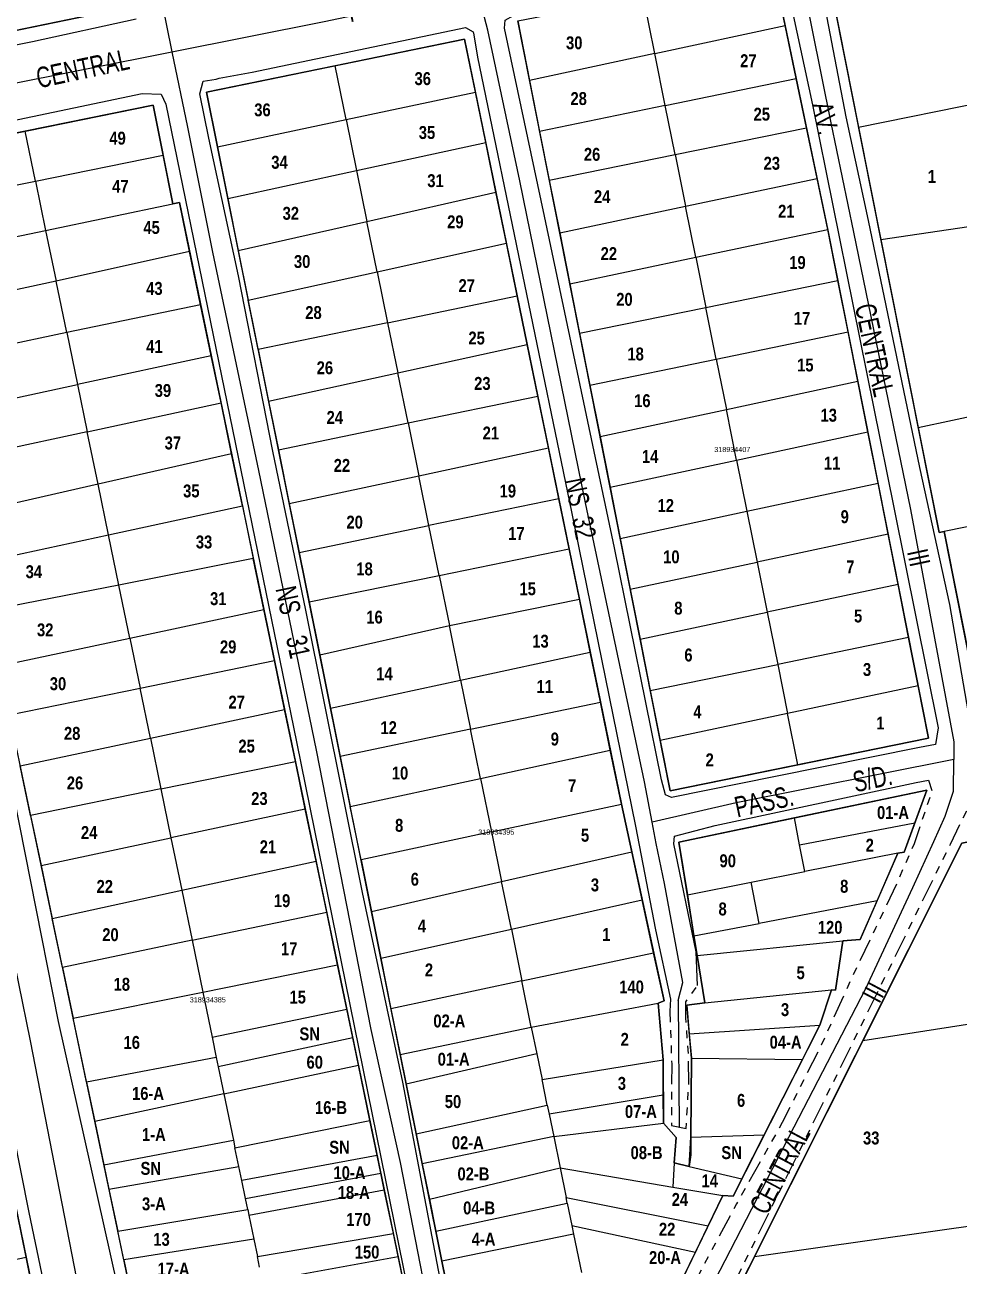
# Model space of a CAD drawing. Extents: x 205316 to 208372, y 4848714 to 4853250.
# Drawn here: x 207483.1 to 207664.4, y 4852799.7 to 4853040.5 of the extents above; entities that cross this region are included whole.
import ezdxf
from ezdxf.enums import TextEntityAlignment as Align

# ---------------------------------------------------------------- set-up
doc = ezdxf.new("R2010")
doc.units = 0
doc.header["$LTSCALE"] = 1.5
doc.header["$MEASUREMENT"] = 0
doc.linetypes.add('TRACO_25', pattern=[8, 3, -1, 1, -1, 1, -1])
for name, color, linetype in [('CD-MALHA-LOTES', 40, 'CONTINUOUS'), ('CD_TXT_QUADRA', 7, 'CONTINUOUS'), ('RU-QUADRAS', 6, 'CONTINUOUS'), ('SV-EIXO-RUA-N-PAV', 6, 'CONTINUOUS'), ('SV-EIXO-RUA-PAV', 20, 'CONTINUOUS'), ('SV-RUA-NAO-PAV-S-GUIA-C-GUIA', 7, 'CONTINUOUS'), ('SV-RUA-PAVIM-S-GUIA-C-GUIA', 7, 'CONTINUOUS'), ('SV-TXT-RUA-N-PAV-S-GUIA-C-GUIA', 7, 'CONTINUOUS'), ('SV-TXT-RUA-PAV-S-GUIA-C-GUIA', 7, 'CONTINUOUS'), ('Th_NmrPort', 7, 'CONTINUOUS')]:
    doc.layers.add(name, color=color, linetype=linetype)
doc.styles.add('ARIAL', font='arial.ttf')
doc.styles.add('ROMANS', font='arial.ttf', dxfattribs={"height": 0.2})
doc.styles.get("Standard").update_dxf_attribs({"font": 'swisscbo.ttf'})

msp = doc.modelspace()

# ---------------------------------------------------------------- linework, layer by layer
at = {"layer": 'CD-MALHA-LOTES', "linetype": 'Continuous'}
for p, q in [((207636.54, 4853062.55), (207644.86, 4853020.65)), ((207605.32, 4853034.95), (207603.09, 4853046.02)), ((207480.09, 4853039.16), (207504.57, 4853044.2)), ((207578.74, 4853041.28), (207581.02, 4853029.74)), ((207605.32, 4853034.95), (207630.62, 4853040.37)), ((207632.77, 4853030.1), (207630.62, 4853040.37)), ((207605.32, 4853034.95), (207581.02, 4853029.74)), ((207607.35, 4853024.85), (207605.32, 4853034.95)), ((207543.31, 4853032.58), (207518.34, 4853027.43)), ((207545.44, 4853022.13), (207543.31, 4853032.58)), ((207644.86, 4853020.65), (207703.55, 4853032.61)), ((207581.02, 4853029.74), (207582.99, 4853019.82)), ((207607.35, 4853024.85), (207632.77, 4853030.1)), ((207634.76, 4853020.54), (207632.77, 4853030.1)), ((207518.34, 4853027.43), (207520.47, 4853016.83)), ((207545.44, 4853022.13), (207570.54, 4853027.45)), ((207572.54, 4853017.69), (207570.54, 4853027.45)), ((207607.35, 4853024.85), (207582.99, 4853019.82)), ((207609.26, 4853015.36), (207607.35, 4853024.85)), ((207520.47, 4853016.83), (207545.44, 4853022.13)), ((207545.44, 4853022.13), (207547.46, 4853012.25)), ((207483.17, 4853019.87), (207458.71, 4853014.89)), ((207485.17, 4853010.2), (207483.17, 4853019.87)), ((207582.99, 4853019.82), (207584.86, 4853010.39)), ((207609.26, 4853015.36), (207634.76, 4853020.54)), ((207636.83, 4853010.68), (207634.76, 4853020.54)), ((207644.86, 4853020.65), (207649.19, 4852998.86)), ((207520.47, 4853016.83), (207522.49, 4853006.84)), ((207547.46, 4853012.25), (207572.54, 4853017.69)), ((207574.52, 4853008.04), (207572.54, 4853017.69)), ((207485.17, 4853010.2), (207509.92, 4853015.24)), ((207511.81, 4853005.76), (207509.92, 4853015.24)), ((207584.86, 4853010.39), (207609.26, 4853015.36)), ((207609.26, 4853015.36), (207611.29, 4853005.31)), ((207522.49, 4853006.84), (207547.46, 4853012.25)), ((207547.46, 4853012.25), (207549.47, 4853002.37)), ((207460.13, 4853005.1), (207485.17, 4853010.2)), ((207485.17, 4853010.2), (207487.14, 4853000.62)), ((207584.86, 4853010.39), (207586.88, 4853000.17)), ((207611.29, 4853005.31), (207636.83, 4853010.68)), ((207638.88, 4853000.84), (207636.83, 4853010.68)), ((207649.19, 4852998.86), (207730.35, 4853010.95)), ((207522.49, 4853006.84), (207524.52, 4852996.73)), ((207549.47, 4853002.37), (207574.52, 4853008.04)), ((207576.54, 4852998.17), (207574.52, 4853008.04)), ((207487.14, 4853000.62), (207511.81, 4853005.76)), ((207586.88, 4853000.17), (207611.29, 4853005.31)), ((207613.27, 4852995.43), (207611.29, 4853005.31)), ((207524.52, 4852996.73), (207549.47, 4853002.37)), ((207551.46, 4852992.61), (207549.47, 4853002.37)), ((207461.56, 4852995.28), (207487.14, 4853000.62)), ((207487.14, 4853000.62), (207489.17, 4852990.81)), ((207586.88, 4853000.17), (207588.84, 4852990.26)), ((207613.27, 4852995.43), (207638.88, 4853000.84)), ((207640.86, 4852990.89), (207638.88, 4853000.84)), ((207551.46, 4852992.61), (207576.54, 4852998.17)), ((207578.63, 4852987.96), (207576.54, 4852998.17)), ((207649.19, 4852998.86), (207656.44, 4852962.37)), ((207515.08, 4852996.53), (207489.17, 4852990.81)), ((207517.22, 4852986.22), (207515.08, 4852996.53)), ((207524.52, 4852996.73), (207526.47, 4852987.07)), ((207588.84, 4852990.26), (207613.27, 4852995.43)), ((207613.27, 4852995.43), (207615.23, 4852985.68)), ((207526.47, 4852987.07), (207551.46, 4852992.61)), ((207551.46, 4852992.61), (207553.48, 4852982.73)), ((207489.17, 4852990.81), (207463.66, 4852985.18)), ((207491.23, 4852980.81), (207489.17, 4852990.81)), ((207588.84, 4852990.26), (207590.74, 4852980.7)), ((207615.23, 4852985.68), (207640.86, 4852990.89)), ((207642.82, 4852980.98), (207640.86, 4852990.89)), ((207553.48, 4852982.73), (207578.63, 4852987.96)), ((207580.57, 4852978.49), (207578.63, 4852987.96)), ((207517.22, 4852986.22), (207491.23, 4852980.81)), ((207519.27, 4852976.32), (207517.22, 4852986.22)), ((207528.39, 4852977.52), (207526.47, 4852987.07)), ((207590.74, 4852980.7), (207615.23, 4852985.68)), ((207617.25, 4852975.67), (207615.23, 4852985.68)), ((207553.48, 4852982.73), (207528.39, 4852977.52)), ((207553.48, 4852982.73), (207555.47, 4852972.98)), ((207656.44, 4852962.37), (207753.11, 4852983.42)), ((207491.23, 4852980.81), (207465.7, 4852975.49)), ((207491.23, 4852980.81), (207493.32, 4852970.72)), ((207590.74, 4852980.7), (207592.74, 4852970.58)), ((207617.25, 4852975.67), (207642.82, 4852980.98)), ((207644.72, 4852971.39), (207642.82, 4852980.98)), ((207555.47, 4852972.98), (207580.57, 4852978.49)), ((207582.62, 4852968.5), (207580.57, 4852978.49)), ((207519.27, 4852976.32), (207493.32, 4852970.72)), ((207521.17, 4852967.19), (207519.27, 4852976.32)), ((207528.39, 4852977.52), (207530.41, 4852967.48)), ((207592.74, 4852970.58), (207617.25, 4852975.67)), ((207617.25, 4852975.67), (207619.21, 4852965.92)), ((207467.85, 4852965.21), (207493.32, 4852970.72)), ((207493.32, 4852970.72), (207495.21, 4852961.56)), ((207530.41, 4852967.48), (207555.47, 4852972.98)), ((207557.45, 4852963.28), (207555.47, 4852972.98)), ((207619.21, 4852965.92), (207644.72, 4852971.39)), ((207646.67, 4852961.56), (207644.72, 4852971.39)), ((207557.45, 4852963.28), (207582.62, 4852968.5)), ((207584.68, 4852958.46), (207582.62, 4852968.5)), ((207592.74, 4852970.58), (207594.7, 4852960.68)), ((207798.35, 4852970.25), (207661.5, 4852942.25)), ((207495.21, 4852961.56), (207521.17, 4852967.19)), ((207523.22, 4852957.31), (207521.17, 4852967.19)), ((207530.41, 4852967.48), (207532.31, 4852958.07)), ((207594.7, 4852960.68), (207619.21, 4852965.92)), ((207621.19, 4852956.08), (207619.21, 4852965.92)), ((207495.21, 4852961.56), (207469.78, 4852956.04)), ((207497.31, 4852951.38), (207495.21, 4852961.56)), ((207532.31, 4852958.07), (207557.45, 4852963.28)), ((207557.45, 4852963.28), (207559.54, 4852953.05)), ((207621.19, 4852956.08), (207646.67, 4852961.56)), ((207648.64, 4852951.61), (207646.67, 4852961.56)), ((207594.7, 4852960.68), (207596.66, 4852950.81)), ((207523.22, 4852957.31), (207497.31, 4852951.38)), ((207525.32, 4852947.19), (207523.22, 4852957.31)), ((207532.31, 4852958.07), (207534.41, 4852947.64)), ((207559.54, 4852953.05), (207584.68, 4852958.46)), ((207586.7, 4852948.58), (207584.68, 4852958.46)), ((207596.66, 4852950.81), (207621.19, 4852956.08)), ((207621.19, 4852956.08), (207623.19, 4852946.14)), ((207497.31, 4852951.38), (207471.97, 4852945.59)), ((207499.33, 4852941.58), (207497.31, 4852951.38)), ((207534.41, 4852947.64), (207559.54, 4852953.05)), ((207561.52, 4852943.37), (207559.54, 4852953.05)), ((207623.19, 4852946.14), (207648.64, 4852951.61)), ((207650.6, 4852941.7), (207648.64, 4852951.61)), ((207596.66, 4852950.81), (207598.63, 4852940.86)), ((207499.33, 4852941.58), (207525.32, 4852947.19)), ((207525.32, 4852947.19), (207527.44, 4852936.97)), ((207534.41, 4852947.64), (207536.32, 4852938.15)), ((207586.7, 4852948.58), (207561.52, 4852943.37)), ((207588.7, 4852938.83), (207586.7, 4852948.58)), ((207598.63, 4852940.86), (207623.19, 4852946.14)), ((207623.19, 4852946.14), (207625.17, 4852936.29)), ((207536.32, 4852938.15), (207561.52, 4852943.37)), ((207563.49, 4852933.69), (207561.52, 4852943.37)), ((207661.5, 4852942.25), (207673.11, 4852883.42)), ((207473.96, 4852936.11), (207499.33, 4852941.58)), ((207501.34, 4852931.83), (207499.33, 4852941.58)), ((207598.63, 4852940.86), (207600.57, 4852931.05)), ((207650.6, 4852941.7), (207625.17, 4852936.29)), ((207652.54, 4852931.92), (207650.6, 4852941.7)), ((207527.44, 4852936.97), (207501.34, 4852931.83)), ((207529.49, 4852927.07), (207527.44, 4852936.97)), ((207536.32, 4852938.15), (207538.26, 4852928.55)), ((207563.49, 4852933.69), (207588.7, 4852938.83)), ((207590.7, 4852929.09), (207588.7, 4852938.83)), ((207600.57, 4852931.05), (207625.17, 4852936.29)), ((207625.17, 4852936.29), (207627.13, 4852926.54)), ((207538.26, 4852928.55), (207563.49, 4852933.69)), ((207563.49, 4852933.69), (207565.48, 4852923.97)), ((207501.34, 4852931.83), (207475.91, 4852926.82)), ((207503.47, 4852921.53), (207501.34, 4852931.83)), ((207600.57, 4852931.05), (207602.5, 4852921.32)), ((207652.54, 4852931.92), (207627.13, 4852926.54)), ((207654.58, 4852921.63), (207652.54, 4852931.92)), ((207538.26, 4852928.55), (207540.32, 4852918.32)), ((207565.48, 4852923.97), (207590.7, 4852929.09)), ((207592.81, 4852918.78), (207590.7, 4852929.09)), ((207503.47, 4852921.53), (207529.49, 4852927.07)), ((207531.55, 4852917.17), (207529.49, 4852927.07)), ((207602.5, 4852921.32), (207627.13, 4852926.54)), ((207627.13, 4852926.54), (207629.17, 4852916.44)), ((207540.32, 4852918.32), (207565.48, 4852923.97)), ((207567.64, 4852913.38), (207565.48, 4852923.97)), ((207478.15, 4852916.14), (207503.47, 4852921.53)), ((207503.47, 4852921.53), (207505.47, 4852911.83)), ((207602.5, 4852921.32), (207604.46, 4852911.4)), ((207654.58, 4852921.63), (207629.17, 4852916.44)), ((207656.44, 4852912.25), (207654.58, 4852921.63)), ((207540.32, 4852918.32), (207542.4, 4852907.96)), ((207567.64, 4852913.38), (207592.81, 4852918.78)), ((207594.79, 4852909.09), (207592.81, 4852918.78)), ((207505.47, 4852911.83), (207531.55, 4852917.17)), ((207533.52, 4852907.69), (207531.55, 4852917.17)), ((207604.46, 4852911.4), (207629.17, 4852916.44)), ((207629.17, 4852916.44), (207631.09, 4852906.89)), ((207542.4, 4852907.96), (207567.64, 4852913.38)), ((207567.64, 4852913.38), (207569.58, 4852903.84)), ((207480.14, 4852906.65), (207505.47, 4852911.83)), ((207507.47, 4852902.14), (207505.47, 4852911.83)), ((207604.46, 4852911.4), (207606.39, 4852901.67)), ((207656.44, 4852912.25), (207631.09, 4852906.89)), ((207658.45, 4852902.1), (207656.44, 4852912.25)), ((207569.58, 4852903.84), (207594.79, 4852909.09)), ((207596.7, 4852899.79), (207594.79, 4852909.09)), ((207507.47, 4852902.14), (207533.52, 4852907.69)), ((207535.61, 4852897.58), (207533.52, 4852907.69)), ((207542.4, 4852907.96), (207544.29, 4852898.58)), ((207631.09, 4852906.89), (207606.39, 4852901.67)), ((207633.09, 4852896.95), (207631.09, 4852906.89)), ((207569.58, 4852903.84), (207544.29, 4852898.58)), ((207571.53, 4852894.33), (207569.58, 4852903.84)), ((207482.21, 4852896.75), (207507.47, 4852902.14)), ((207507.47, 4852902.14), (207509.51, 4852892.27)), ((207633.09, 4852896.95), (207658.45, 4852902.1)), ((207544.29, 4852898.58), (207546.25, 4852888.84)), ((207571.53, 4852894.33), (207596.7, 4852899.79)), ((207598.84, 4852889.32), (207596.7, 4852899.79)), ((207484.23, 4852887.13), (207482.21, 4852896.75)), ((207509.51, 4852892.27), (207535.61, 4852897.58)), ((207537.53, 4852888.36), (207535.61, 4852897.58)), ((207546.25, 4852888.84), (207571.53, 4852894.33)), ((207571.53, 4852894.33), (207573.65, 4852883.93)), ((207509.51, 4852892.27), (207484.23, 4852887.13)), ((207509.51, 4852892.27), (207511.46, 4852882.8)), ((207548.34, 4852878.51), (207546.25, 4852888.84)), ((207573.65, 4852883.93), (207598.84, 4852889.32)), ((207600.85, 4852880.1), (207598.84, 4852889.32)), ((207484.23, 4852887.13), (207486.27, 4852877.43)), ((207537.53, 4852888.36), (207511.46, 4852882.8)), ((207539.62, 4852878.28), (207537.53, 4852888.36)), ((207633.43, 4852881.46), (207632.44, 4852886.64)), ((207633.43, 4852881.46), (207655.78, 4852885.7)), ((207486.27, 4852877.43), (207511.46, 4852882.8)), ((207511.46, 4852882.8), (207513.56, 4852872.62)), ((207573.65, 4852883.93), (207548.34, 4852878.51)), ((207573.65, 4852883.93), (207575.61, 4852874.3)), ((207575.61, 4852874.3), (207600.85, 4852880.1)), ((207602.88, 4852870.74), (207600.85, 4852880.1)), ((207634.43, 4852876.23), (207633.43, 4852881.46)), ((207652.47, 4852879.8), (207634.43, 4852876.23)), ((207648.44, 4852870.6), (207652.47, 4852879.8)), ((207486.27, 4852877.43), (207488.42, 4852867.16)), ((207513.56, 4852872.62), (207539.62, 4852878.28)), ((207541.67, 4852868.4), (207539.62, 4852878.28)), ((207548.34, 4852878.51), (207550.35, 4852868.49)), ((207624.01, 4852874.16), (207634.43, 4852876.23)), ((207488.42, 4852867.16), (207513.56, 4852872.62)), ((207513.56, 4852872.62), (207515.57, 4852862.92)), ((207550.35, 4852868.49), (207575.61, 4852874.3)), ((207577.5, 4852865.08), (207575.61, 4852874.3)), ((207611.65, 4852871.71), (207624.01, 4852874.16)), ((207625.55, 4852866.18), (207624.01, 4852874.16)), ((207577.5, 4852865.08), (207602.88, 4852870.74)), ((207605.1, 4852860.51), (207602.88, 4852870.74)), ((207611.65, 4852871.71), (207612.93, 4852863.75)), ((207648.44, 4852870.6), (207625.55, 4852866.18)), ((207645.15, 4852863.09), (207648.44, 4852870.6)), ((207490.42, 4852857.63), (207488.42, 4852867.16)), ((207515.57, 4852862.92), (207541.67, 4852868.4)), ((207543.8, 4852858.15), (207541.67, 4852868.4)), ((207550.35, 4852868.49), (207552.18, 4852859.43)), ((207552.18, 4852859.43), (207577.5, 4852865.08)), ((207577.5, 4852865.08), (207579.54, 4852855.05)), ((207612.93, 4852863.75), (207625.55, 4852866.18)), ((207515.57, 4852862.92), (207490.42, 4852857.63)), ((207515.57, 4852862.92), (207517.64, 4852852.88)), ((207612.93, 4852863.75), (207613.54, 4852859.97)), ((207613.54, 4852859.97), (207641.79, 4852862.79)), ((207641.79, 4852862.79), (207645.15, 4852863.09)), ((207579.54, 4852855.05), (207605.1, 4852860.51)), ((207613.54, 4852859.97), (207615.02, 4852850.76)), ((207490.42, 4852857.63), (207492.48, 4852847.81)), ((207517.64, 4852852.88), (207543.8, 4852858.15)), ((207545.58, 4852849.57), (207543.8, 4852858.15)), ((207552.18, 4852859.43), (207554.15, 4852849.64)), ((207579.54, 4852855.05), (207554.15, 4852849.64)), ((207581.37, 4852846.09), (207579.54, 4852855.05)), ((207731.15, 4852856.71), (207645.72, 4852843.44)), ((207492.48, 4852847.81), (207517.64, 4852852.88)), ((207517.64, 4852852.88), (207519.45, 4852844.1)), ((207615.02, 4852850.76), (207639.6, 4852853.28)), ((207637.35, 4852846.42), (207639.6, 4852853.28)), ((207581.37, 4852846.09), (207606.01, 4852850.74)), ((207606.94, 4852839.71), (207606.01, 4852850.74)), ((207519.45, 4852844.1), (207545.58, 4852849.57)), ((207546.73, 4852844.02), (207545.58, 4852849.57)), ((207554.15, 4852849.64), (207555.94, 4852840.77)), ((207495.08, 4852835.4), (207492.48, 4852847.81)), ((207555.94, 4852840.77), (207581.37, 4852846.09)), ((207581.37, 4852846.09), (207582.44, 4852840.86)), ((207612.01, 4852844.77), (207637.35, 4852846.42)), ((207634, 4852839.81), (207637.35, 4852846.42)), ((207519.45, 4852844.1), (207520.26, 4852840.19)), ((207546.73, 4852844.02), (207520.63, 4852838.38)), ((207547.83, 4852838.7), (207546.73, 4852844.02)), ((207612.01, 4852844.77), (207612.42, 4852840.03)), ((207645.72, 4852843.44), (207624.7, 4852801.55)), ((207555.94, 4852840.77), (207557.1, 4852834.99)), ((207582.44, 4852840.86), (207557.1, 4852834.99)), ((207582.44, 4852840.86), (207583.45, 4852835.91)), ((207520.26, 4852840.19), (207495.08, 4852835.4)), ((207520.26, 4852840.19), (207520.63, 4852838.38)), ((207520.63, 4852838.38), (207521.72, 4852833.12)), ((207521.72, 4852833.12), (207547.83, 4852838.7)), ((207550.06, 4852827.95), (207547.83, 4852838.7)), ((207583.45, 4852835.91), (207606.94, 4852839.71)), ((207606.97, 4852832.88), (207606.94, 4852839.71)), ((207612.42, 4852840.03), (207612.33, 4852824.74)), ((207612.42, 4852840.03), (207634, 4852839.81)), ((207626.57, 4852825.16), (207634, 4852839.81)), ((207584.47, 4852830.94), (207583.45, 4852835.91)), ((207495.08, 4852835.4), (207496.68, 4852827.76)), ((207557.1, 4852834.99), (207559.04, 4852825.37)), ((207521.72, 4852833.12), (207496.68, 4852827.76)), ((207521.72, 4852833.12), (207523.58, 4852824.11)), ((207606.97, 4852832.88), (207584.83, 4852829.16)), ((207606.99, 4852827.43), (207606.97, 4852832.88)), ((207559.04, 4852825.37), (207584.47, 4852830.94)), ((207584.47, 4852830.94), (207584.83, 4852829.16)), ((207584.83, 4852829.16), (207585.71, 4852824.86)), ((207496.68, 4852827.76), (207498.44, 4852819.38)), ((207523.87, 4852822.68), (207550.06, 4852827.95)), ((207551.48, 4852821.15), (207550.06, 4852827.95)), ((207585.71, 4852824.86), (207606.99, 4852827.43)), ((207498.44, 4852819.38), (207523.58, 4852824.11)), ((207523.58, 4852824.11), (207523.87, 4852822.68)), ((207559.04, 4852825.37), (207560.22, 4852819.53)), ((207585.71, 4852824.86), (207560.22, 4852819.53)), ((207585.71, 4852824.86), (207586.95, 4852818.77)), ((207612.33, 4852824.74), (207626.57, 4852825.16)), ((207622.24, 4852816.61), (207626.57, 4852825.16)), ((207524.63, 4852819.01), (207523.87, 4852822.68)), ((207498.44, 4852819.38), (207499.44, 4852814.61)), ((207499.44, 4852814.61), (207524.63, 4852819.01)), ((207525.19, 4852816.32), (207524.63, 4852819.01)), ((207551.48, 4852821.15), (207525.19, 4852816.32)), ((207552.19, 4852817.73), (207551.48, 4852821.15)), ((207560.22, 4852819.53), (207561.59, 4852812.72)), ((207609.08, 4852819.76), (207608.84, 4852815.05)), ((207612.02, 4852819.06), (207609.08, 4852819.76)), ((207612.02, 4852819.06), (207622.24, 4852816.61)), ((207525.92, 4852812.79), (207552.19, 4852817.73)), ((207552.85, 4852814.51), (207552.19, 4852817.73)), ((207561.59, 4852812.72), (207586.95, 4852818.77)), ((207586.95, 4852818.77), (207608.84, 4852815.05)), ((207586.95, 4852818.77), (207588.13, 4852812.99)), ((207499.44, 4852814.61), (207501.15, 4852806.48)), ((207525.92, 4852812.79), (207525.19, 4852816.32)), ((207526.57, 4852809.61), (207552.85, 4852814.51)), ((207554.62, 4852806), (207552.85, 4852814.51)), ((207608.84, 4852815.05), (207618.55, 4852813.4)), ((207624.7, 4852801.55), (207715.44, 4852814.46)), ((207526.35, 4852810.7), (207525.92, 4852812.79)), ((207561.59, 4852812.72), (207562.84, 4852806.5)), ((207562.84, 4852806.5), (207588.35, 4852811.91)), ((207588.13, 4852812.99), (207615.7, 4852807.53)), ((207588.35, 4852811.91), (207588.13, 4852812.99)), ((207588.35, 4852811.91), (207589.23, 4852807.59)), ((207615.7, 4852807.53), (207618.55, 4852813.4)), ((207483.36, 4852801.43), (207481.6, 4852810.03)), ((207501.15, 4852806.48), (207526.35, 4852810.7)), ((207526.35, 4852810.7), (207526.57, 4852809.61)), ((207526.57, 4852809.61), (207527.54, 4852804.9)), ((207589.23, 4852807.59), (207613.23, 4852802.44)), ((207589.23, 4852807.59), (207589.58, 4852805.88)), ((207613.23, 4852802.44), (207615.7, 4852807.53)), ((207502.31, 4852800.94), (207501.15, 4852806.48)), ((207527.54, 4852804.9), (207502.31, 4852800.94)), ((207527.54, 4852804.9), (207528.23, 4852801.56)), ((207528.23, 4852801.56), (207554.62, 4852806)), ((207555.53, 4852801.6), (207554.62, 4852806)), ((207562.84, 4852806.5), (207564.02, 4852800.66)), ((207589.58, 4852805.88), (207564.02, 4852800.66)), ((207589.58, 4852805.88), (207591.09, 4852798.49)), ((207609.81, 4852795.39), (207613.23, 4852802.44)), ((207458.57, 4852796.29), (207483.36, 4852801.43)), ((207488.98, 4852774.03), (207483.36, 4852801.43)), ((207502.31, 4852800.94), (207503.56, 4852794.96)), ((207528.66, 4852799.49), (207528.23, 4852801.56)), ((207529.21, 4852796.81), (207555.53, 4852801.6)), ((207556.37, 4852797.58), (207555.53, 4852801.6)), ((207564.02, 4852800.66), (207565.63, 4852792.64)), ((207624.7, 4852801.55), (207610.78, 4852773.79))]:
    msp.add_line(p, q, dxfattribs=at)
at = {"layer": 'CD-MALHA-LOTES', "linetype": 'Continuous', "flags": 128}
for points in [[(207630.62, 4853040.37), (207628.41, 4853050.94), (207603.09, 4853046.02)], [(207570.54, 4853027.45), (207568.43, 4853037.76), (207543.31, 4853032.58)], [(207509.92, 4853015.24), (207507.99, 4853024.92), (207483.17, 4853019.87)], [(207515.08, 4852996.53), (207513.1, 4853006.07), (207511.81, 4853005.76)], [(207656.44, 4852962.37), (207660.48, 4852942.04), (207661.5, 4852942.25)], [(207606.39, 4852901.67), (207608.32, 4852891.92), (207633.09, 4852896.95)], [(207655.78, 4852885.7), (207658.09, 4852892.03), (207632.44, 4852886.64)], [(207632.44, 4852886.64), (207610.01, 4852881.93), (207611.65, 4852871.71)], [(207652.47, 4852879.8), (207653.71, 4852880.02), (207655.78, 4852885.7)], [(207673.11, 4852883.42), (207664.92, 4852881.73), (207645.72, 4852843.44)], [(207639.6, 4852853.28), (207640.37, 4852853.21), (207641.79, 4852862.79)], [(207606.01, 4852850.74), (207607.13, 4852851.15), (207605.1, 4852860.51)], [(207615.02, 4852850.76), (207611.53, 4852850.35), (207612.01, 4852844.77)], [(207609.08, 4852819.76), (207609.5, 4852824.64), (207606.99, 4852827.43)], [(207612.33, 4852824.74), (207612.3, 4852821.29), (207612.02, 4852819.06)], [(207618.55, 4852813.4), (207620.54, 4852813.25), (207622.24, 4852816.61)]]:
    msp.add_lwpolyline(points, dxfattribs=at)
at = {"layer": 'RU-QUADRAS', "linetype": 'Continuous'}
for points in [[(207434.79, 4853134.08), (207483.46, 4853143.6), (207504.57, 4853044.2), (207455.22, 4853034.03)], [(207578.74, 4853041.28), (207628.41, 4853050.94), (207638.91, 4853000.71), (207658.45, 4852902.1), (207608.32, 4852891.92)], [(207458.71, 4853014.89), (207507.99, 4853024.92), (207511.81, 4853005.76), (207513.1, 4853006.07), (207571.67, 4852723.84), (207520.62, 4852713.64), (207461.59, 4852995.07)], [(207390.75, 4853001.78), (207440.32, 4853011.43), (207523.23, 4852606.89), (207474.02, 4852596.76)]]:
    msp.add_lwpolyline(points, close=True, dxfattribs=at)
for points in [[(207582.41, 4852717.23), (207664.92, 4852881.73), (207673.11, 4852883.42), (207661.5, 4852942.25), (207660.48, 4852942.04), (207636.54, 4853062.55)], [(207577.14, 4852735.51), (207518.34, 4853027.43), (207568.43, 4853037.76), (207598.84, 4852889.32), (207607.13, 4852851.15), (207606.01, 4852850.74), (207606.94, 4852839.71), (207606.99, 4852827.43), (207609.5, 4852824.64), (207609.08, 4852819.76), (207612.02, 4852819.06), (207612.33, 4852824.74), (207612.42, 4852840.03), (207611.53, 4852850.35), (207615.02, 4852850.76), (207610.01, 4852881.93), (207658.09, 4852892.03), (207653.71, 4852880.02), (207652.47, 4852879.8), (207645.15, 4852863.09), (207641.79, 4852862.79), (207640.37, 4852853.21), (207639.6, 4852853.28), (207637.36, 4852846.44), (207620.54, 4852813.25), (207618.55, 4852813.4), (207600.46, 4852776.14)]]:
    msp.add_lwpolyline(points, dxfattribs=at)
at = {"layer": 'SV-EIXO-RUA-N-PAV', "flags": 128}
for points in [[(207511.98, 4852707.25), (207520.18, 4852709.15), (207534.65, 4852712.02), (207544.56, 4852713.88), (207568.53, 4852718.24), (207575.64, 4852719.87), (207578.18, 4852724.02), (207581.59, 4852729.97), (207587.24, 4852739.4), (207601.46, 4852766.11), (207613.85, 4852790.89), (207632.34, 4852826.74), (207646.25, 4852853.56), (207655.39, 4852873.16), (207659.45, 4852882.1), (207661.69, 4852886.97), (207663.31, 4852891.85), (207663.37, 4852898)], [(207609.89, 4852851.23), (207610.06, 4852826.64)]]:
    msp.add_lwpolyline(points, dxfattribs=at)
at = {"layer": 'SV-EIXO-RUA-PAV', "flags": 128}
for points in [[(207511.98, 4852707.25), (207508.9, 4852720.7), (207497.94, 4852772.99), (207484.24, 4852843.43), (207461.52, 4852954.63), (207447.54, 4853022.12), (207445.77, 4853030.1), (207434.35, 4853087.29), (207426.82, 4853124.81)], [(207496.46, 4853106.13), (207503.31, 4853076.56), (207509.49, 4853045.89), (207511.62, 4853035.3), (207514.69, 4853020.68), (207519.52, 4852996.42), (207528.43, 4852954.06), (207539.61, 4852899.83), (207550.23, 4852845.6), (207555.94, 4852819.8), (207564.16, 4852777.67), (207569.66, 4852750.66), (207574.45, 4852727.52), (207575.64, 4852719.87)], [(207609.89, 4852851.23), (207610.74, 4852854.73), (207607.2, 4852873.91), (207605.6, 4852881.68), (207604.81, 4852885.84), (207603.32, 4852893.66), (207591.9, 4852947.78), (207579.12, 4853010.23), (207572.95, 4853039.46), (207570.88, 4853047.45), (207568.27, 4853064), (207565.07, 4853079.99), (207563.02, 4853091.4), (207561.88, 4853096.31)], [(207278.3, 4852987.88), (207307.47, 4852993.84), (207324.26, 4852996.65), (207343.32, 4853000.83), (207367.59, 4853005.87), (207383.37, 4853009.13), (207398.27, 4853012.26), (207421.91, 4853016.85), (207447.54, 4853022.12), (207478.16, 4853028.61), (207511.62, 4853035.3), (207541.19, 4853041.16), (207570.88, 4853047.45), (207585.57, 4853050.52), (207610.69, 4853055.65), (207625.5, 4853058.84), (207629.6, 4853058.04)], [(207629.6, 4853058.04), (207632.44, 4853055.31), (207633.92, 4853049.16), (207639.51, 4853021.53), (207643.85, 4853000.3), (207654.92, 4852946.52), (207663.37, 4852901.43), (207663.37, 4852898)], [(207663.37, 4852898), (207621.13, 4852889.55), (207604.81, 4852885.84)]]:
    msp.add_lwpolyline(points, dxfattribs=at)
at = {"layer": 'SV-RUA-NAO-PAV-S-GUIA-C-GUIA', "linetype": 'TRACO_25', "flags": 128}
for points in [[(207667.77, 4852896.75), (207665.97, 4852888.4), (207662.62, 4852881.49), (207634.12, 4852823.57), (207612.57, 4852779.9), (207590.32, 4852738.63), (207580.12, 4852723.18), (207577.62, 4852718.73), (207569.82, 4852716.13), (207521.62, 4852706.69)], [(207656.01, 4852893.5), (207658.41, 4852893.95), (207659.12, 4852891.9), (207655.62, 4852881.65), (207652.37, 4852874.19), (207648.17, 4852865.29), (207643.37, 4852855.23), (207637.62, 4852842.58), (207630.07, 4852827.57), (207621.17, 4852811.77), (207610.57, 4852791.91), (207598.42, 4852767.4), (207583.97, 4852739.74), (207578.57, 4852729.13), (207577.42, 4852727.78), (207576.42, 4852732.83)], [(207608.36, 4852851.5), (207608.26, 4852849.18), (207608.36, 4852846.09), (207608.61, 4852838.89), (207608.56, 4852833.78), (207608.6, 4852826.98), (207611.42, 4852826.38), (207611.94, 4852835.26), (207611.85, 4852840.9), (207611.34, 4852847.9), (207611.34, 4852850.97), (207613.61, 4852854.14)]]:
    msp.add_lwpolyline(points, dxfattribs=at)
at = {"layer": 'SV-RUA-PAVIM-S-GUIA-C-GUIA'}
for p, q in [((207484.63, 4853037.31), (207504.68, 4853041.7)), ((207462.43, 4853032.77), (207484.63, 4853037.31))]:
    msp.add_line(p, q, dxfattribs=at)
at = {"layer": 'SV-RUA-PAVIM-S-GUIA-C-GUIA', "flags": 128}
for points in [[(207565.94, 4853096.36), (207566.94, 4853088.36), (207568.99, 4853076.35), (207571.99, 4853062.19), (207573.79, 4853055.69), (207595.74, 4853059.93), (207624.65, 4853065.82), (207630.2, 4853066.72), (207632.55, 4853065.77), (207634.55, 4853063.12), (207635.3, 4853059.86), (207635.3, 4853059.76), (207642.4, 4853022.69), (207646.7, 4853002.57), (207656.71, 4852954.64), (207662.51, 4852928.07), (207666.77, 4852903.3), (207667.77, 4852896.75)], [(207576.42, 4852732.83), (207568.37, 4852772.66), (207556.46, 4852835.41), (207548.6, 4852872.18), (207537.6, 4852926.97), (207531.24, 4852957.79), (207524.59, 4852991.82), (207518.79, 4853018.53), (207517.04, 4853027.14), (207517.74, 4853029.59), (207520.24, 4853029.99), (207520.79, 4853030.19), (207527.24, 4853031.34), (207568.59, 4853039.98), (207570.09, 4853039.13), (207570.19, 4853038.58), (207570.94, 4853034.22), (207589.2, 4852946.06), (207601.56, 4852885.07), (207605.46, 4852864.95), (207608.36, 4852851.5)], [(207518.76, 4852711.79), (207516.61, 4852720.5), (207506.16, 4852773.39), (207489.65, 4852847.14), (207468.14, 4852955.77), (207458.48, 4853006.25), (207457.03, 4853014.66), (207457.33, 4853016.96), (207459.23, 4853017.41), (207505.88, 4853027.19), (207509.54, 4853027.04), (207510.44, 4853025.14), (207535.8, 4852901.41), (207559.96, 4852782.62), (207571.82, 4852725.33)], [(207505.18, 4852708.5), (207483.95, 4852810.12), (207455.47, 4852953.25), (207442.38, 4853013.46), (207417.13, 4853008.67), (207391.17, 4853003.38), (207389.67, 4853001.98), (207389.82, 4852999.57), (207392.98, 4852980.96), (207404.68, 4852924.32), (207424.85, 4852823.13)], [(207613.61, 4852854.14), (207613.36, 4852860.65), (207609.01, 4852881.61), (207609.16, 4852883.11), (207617.06, 4852885.16), (207656.01, 4852893.5)]]:
    msp.add_lwpolyline(points, dxfattribs=at)
msp.add_lwpolyline([(207630.55, 4853049.96), (207635.9, 4853024.99), (207651.71, 4852946.89), (207660.31, 4852904.11), (207659.76, 4852900.91), (207656.66, 4852900.31), (207628.76, 4852894.66), (207608.56, 4852890.62), (207607.41, 4852891.12), (207606.66, 4852894.02), (207597.5, 4852939.05), (207583.95, 4853003.4), (207576.19, 4853039.87), (207576.29, 4853041.43), (207577.94, 4853042.33), (207626.6, 4853051.61), (207628.35, 4853051.61), (207629.8, 4853050.71)], close=True, dxfattribs=at)

# ---------------------------------------------------------------- texts
at = {"layer": 'CD_TXT_QUADRA', "color": 7, "linetype": 'Continuous', "style": 'ROMANS'}
for s, p in [('318934407', (207620.36, 4852958.13)), ('318934395', (207574.57, 4852883.9)), ('318934385', (207518.61, 4852851.37))]:
    msp.add_text(s, height=1, dxfattribs=at).set_placement(p, align=Align.MIDDLE)
at = {"layer": 'SV-TXT-RUA-N-PAV-S-GUIA-C-GUIA', "style": 'ARIAL', "width": 0.7}
msp.add_text('AV.                                                      CENTRAL                          III', height=4, rotation=62, dxfattribs=at).set_placement((207596.56, 4852752.02))
at = {"layer": 'SV-TXT-RUA-PAV-S-GUIA-C-GUIA', "style": 'ARIAL', "width": 0.7}
for s, rotation, p in [('AL.                                                                                                                NS  32', 281, (207563.47, 4853077.42)), ('AL.                                                                                                                          NS    31', 282, (207502.93, 4853066.55)), ('AVENIDA                                            CENTRAL                                        I', 12, (207422.26, 4853014.66)), ('AV.                               CENTRAL                            III', 282, (207635.81, 4853025.06)), ('PASS.           S/D.', 12, (207621.3, 4852886.72))]:
    msp.add_text(s, height=4, rotation=rotation, dxfattribs=at).set_placement(p)
at = {"layer": 'Th_NmrPort', "color": 1}
for s, p in [('30', (207588.11, 4853037.02)), ('27', (207621.89, 4853033.55)), ('36', (207558.72, 4853030.08)), ('28', (207588.97, 4853026.21)), ('36', (207527.62, 4853024.02)), ('25', (207624.49, 4853023.18)), ('49', (207499.51, 4853018.53)), ('35', (207559.54, 4853019.62)), ('26', (207591.57, 4853015.39)), ('34', (207530.92, 4853013.85)), ('23', (207626.44, 4853013.66)), ('1', (207658.28, 4853011.09)), ('47', (207500.06, 4853009.18)), ('31', (207561.19, 4853010.28)), ('24', (207593.52, 4853007.17)), ('32', (207533.12, 4853003.95)), ('21', (207629.25, 4853004.35)), ('45', (207506.11, 4853001.2)), ('29', (207565.05, 4853002.3)), ('22', (207594.82, 4852996.13)), ('30', (207535.32, 4852994.6)), ('19', (207631.42, 4852994.4)), ('43', (207506.66, 4852989.38)), ('27', (207567.25, 4852989.92)), ('20', (207597.85, 4852987.26)), ('28', (207537.52, 4852984.7)), ('17', (207632.29, 4852983.58)), ('25', (207569.17, 4852979.75)), ('41', (207506.66, 4852978.1)), ('18', (207600.02, 4852976.66)), ('15', (207632.94, 4852974.52)), ('26', (207539.73, 4852973.98)), ('39', (207508.31, 4852969.58)), ('23', (207570.28, 4852970.95)), ('16', (207601.32, 4852967.6)), ('13', (207637.48, 4852964.78)), ('24', (207541.65, 4852964.35)), ('21', (207571.93, 4852961.32)), ('37', (207510.24, 4852959.4)), ('22', (207543.03, 4852955.04)), ('14', (207602.83, 4852956.78)), ('11', (207638.13, 4852955.48)), ('35', (207513.82, 4852950.09)), ('19', (207575.23, 4852950.08)), ('12', (207605.87, 4852947.26)), ('20', (207545.51, 4852944.04)), ('9', (207641.38, 4852945.09)), ('17', (207576.88, 4852941.84)), ('33', (207516.29, 4852940.19)), ('10', (207606.95, 4852937.3)), ('34', (207483.27, 4852934.42)), ('18', (207547.43, 4852934.96)), ('7', (207642.47, 4852935.35)), ('15', (207579.08, 4852931.11)), ('31', (207519.05, 4852929.19)), ('8', (207609.11, 4852927.35)), ('16', (207549.36, 4852925.61)), ('5', (207643.98, 4852925.83)), ('32', (207485.47, 4852923.14)), ('29', (207520.97, 4852919.84)), ('13', (207581.56, 4852920.94)), ('6', (207611.06, 4852918.26)), ('14', (207551.28, 4852914.61)), ('3', (207645.71, 4852915.45)), ('30', (207487.95, 4852912.69)), ('11', (207582.39, 4852912.14)), ('27', (207522.62, 4852909.12)), ('4', (207612.8, 4852907.22)), ('1', (207648.31, 4852905.06)), ('28', (207490.7, 4852903.06)), ('12', (207552.11, 4852904.16)), ('9', (207585.14, 4852901.96)), ('25', (207524.55, 4852900.59)), ('2', (207615.18, 4852897.92)), ('10', (207554.31, 4852895.36)), ('26', (207491.25, 4852893.44)), ('7', (207588.52, 4852892.92)), ('23', (207527.03, 4852890.42)), ('01-A', (207648.44, 4852887.69)), ('8', (207554.94, 4852885.22)), ('24', (207494, 4852883.82)), ('5', (207591, 4852883.29)), ('21', (207528.68, 4852881.06)), ('2', (207646.24, 4852881.36)), ('90', (207617.89, 4852878.34)), ('22', (207497.03, 4852873.36)), ('6', (207557.97, 4852874.76)), ('3', (207592.92, 4852873.66)), ('8', (207641.28, 4852873.39)), ('19', (207531.43, 4852870.6)), ('8', (207617.69, 4852868.99)), ('20', (207498.13, 4852864)), ('4', (207559.35, 4852865.69)), ('1', (207595.13, 4852864.04)), ('120', (207636.96, 4852865.42)), ('17', (207532.81, 4852861.26)), ('2', (207560.72, 4852857.16)), ('5', (207632.83, 4852856.62)), ('18', (207500.33, 4852854.38)), ('140', (207598.43, 4852853.86)), ('15', (207534.46, 4852851.9)), ('3', (207629.8, 4852849.46)), ('02-A', (207562.37, 4852847.26)), ('SN', (207536.39, 4852844.76)), ('16', (207502.26, 4852843.1)), ('2', (207598.7, 4852843.69)), ('04-A', (207627.6, 4852843.14)), ('01-A', (207563.2, 4852839.84)), ('60', (207537.76, 4852839.26)), ('3', (207598.15, 4852835.16)), ('16-A', (207503.91, 4852833.2)), ('16-B', (207539.41, 4852830.46)), ('50', (207564.58, 4852831.62)), ('07-A', (207599.53, 4852829.69)), ('6', (207621.27, 4852831.86)), ('1-A', (207505.84, 4852825.23)), ('SN', (207542.17, 4852822.76)), ('02-A', (207565.95, 4852823.64)), ('33', (207645.72, 4852824.56)), ('08-B', (207600.63, 4852821.72)), ('SN', (207618.24, 4852821.72)), ('SN', (207505.56, 4852818.66)), ('10-A', (207542.99, 4852817.83)), ('02-B', (207567.05, 4852817.59)), ('14', (207614.39, 4852816.24)), ('18-A', (207543.82, 4852813.98)), ('3-A', (207505.84, 4852811.78)), ('04-B', (207568.15, 4852810.99)), ('24', (207608.61, 4852812.64)), ('170', (207545.47, 4852808.76)), ('22', (207606.13, 4852806.86)), ('13', (207508.04, 4852804.9)), ('4-A', (207569.8, 4852804.94)), ('150', (207547.12, 4852802.43)), ('20-A', (207604.21, 4852801.36)), ('17-A', (207508.86, 4852799.13))]:
    msp.add_text(s, height=2.5, dxfattribs=at).set_placement(p, align=Align.MIDDLE_LEFT)

doc.saveas('drawing.dxf')
